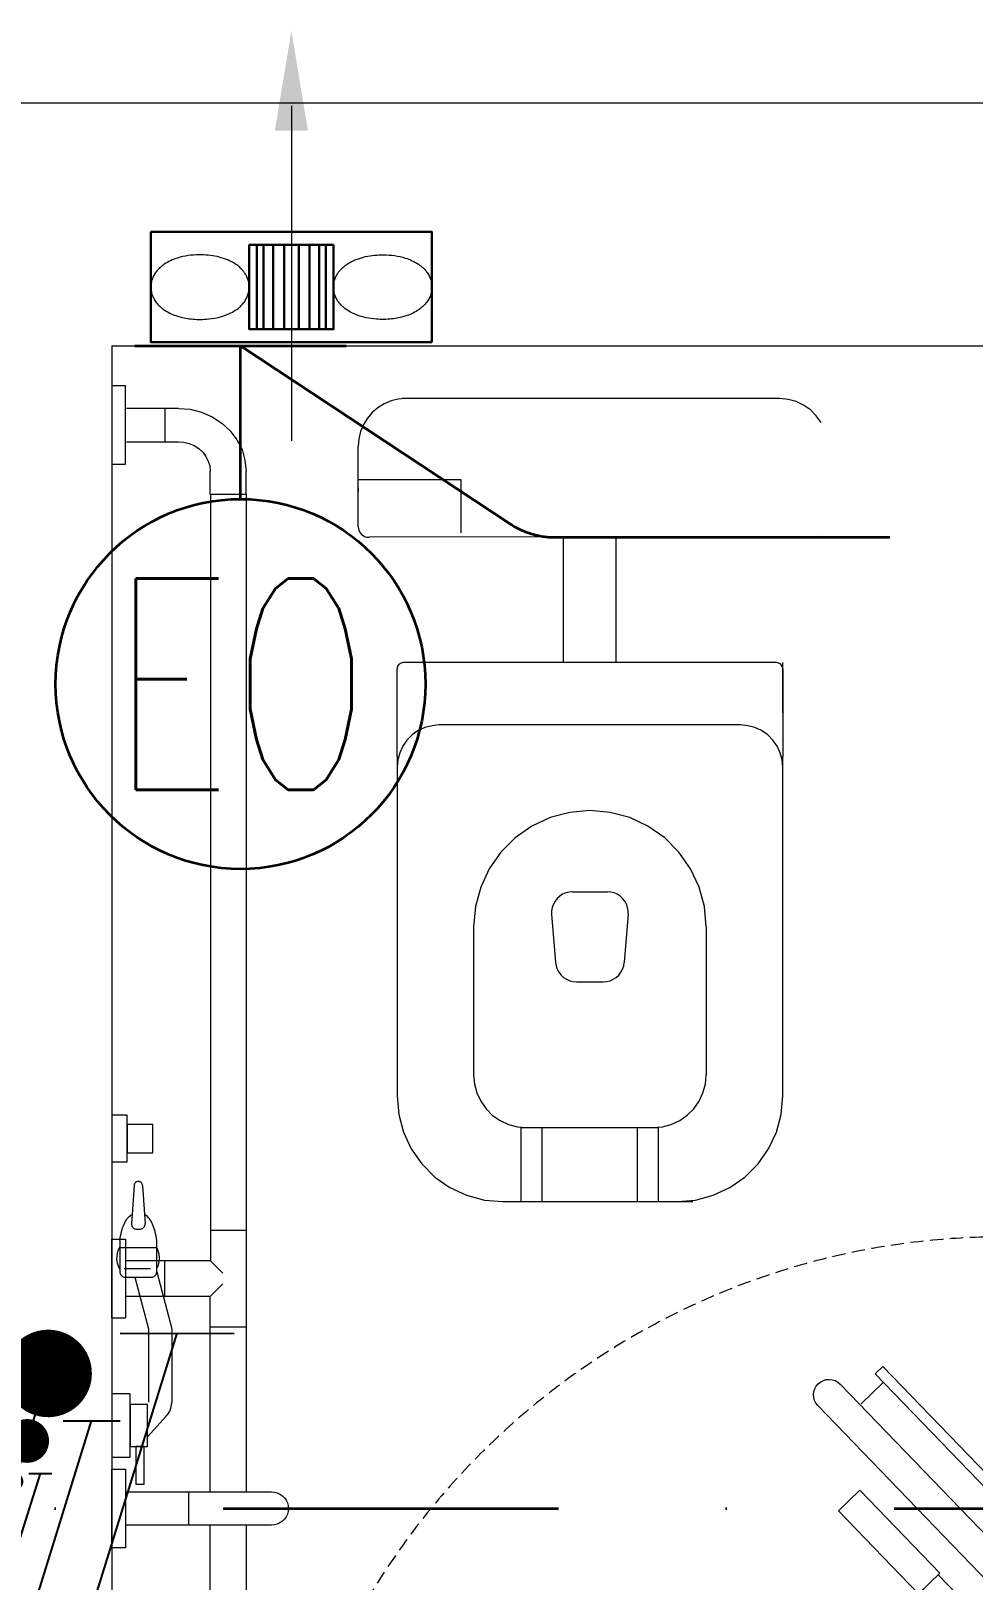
# Model space of a CAD drawing. Header units: inches. Extents: x -12418 to 57169, y -29325 to 19878.
# Drawn here: x 10461 to 11353, y 7405 to 8870 of the extents above; entities that cross this region are included whole.
import ezdxf
from ezdxf.enums import TextEntityAlignment as Align

# ---------------------------------------------------------------- set-up
doc = ezdxf.new("R2010")
doc.units = ezdxf.units.IN
doc.header["$LTSCALE"] = 25
doc.header["$MEASUREMENT"] = 0
for name, pattern in [('00-Ground Floor$0$TRATTEGGIATA', [0.75, 0.5, -0.25]), ('DASHDOT', [25.4, 12.7, -6.35, 0, -6.35]), ('DASHED2', [9.525, 6.35, -3.175])]:
    doc.linetypes.add(name, pattern=pattern)
doc.layers.get('0').update_dxf_attribs({"color": 8})
for name, color, linetype, lineweight in [('00-Ground Floor$0$LOADING', 253, 'Continuous', 5), ('00-Ground Floor$0$SANIT', 250, 'Continuous', 5), ('00-Ground Floor$0$Walls', 251, 'Continuous', 5), ('E-LITE-CLNG-CNDT', 6, 'DASHDOT', 35), ('E-POWR-CIRC-NUMB', 6, 'Continuous', 25), ('E-POWR-WALL @ 100', 4, 'Continuous', 35), ('E-POWR-WIRE', 6, 'Continuous', 25), ('E-POWR-WIRE @ 100', 6, 'Continuous', 25), ('E-POWR-WIRE @ 20', 6, 'Continuous', 25), ('E-POWR-WIRE @ 50', 6, 'Continuous', 25)]:
    doc.layers.add(name, color=color, linetype=linetype, lineweight=lineweight)
doc.layers.add('E-POWR-IDEN', color=101, linetype='Continuous')
doc.layers.add('MC-EX-EQPM', color=2, linetype='Continuous')
doc.styles.add('DC_Simplex', font='SIMPLEX.shx', dxfattribs={"width": 0.7})

# ---------------------------------------------------------------- blocks, each defined once
blk = doc.blocks.new('00-Ground Floor$0$Wheelchair')
for p, q in [((9688.8, 4580.4), (9636.3, 4519)), ((9688.8, 4580.4), (9913.2, 4363.8)), ((9695.9, 4532.4), (9716, 4554.1)), ((9695.9, 4532.4), (9738.4, 4489.9)), ((9647.3, 4524.1), (9584.2, 4494.7)), ((9709.9, 4426.2), (9647.3, 4524.1)), ((9762.6, 4492.4), (9766.7, 4505.2)), ((9584.2, 4494.7), (9568.2, 4476.7)), ((9698.4, 4444.2), (9735.9, 4492.5)), ((9738.4, 4489.9), (9752.5, 4485)), ((9752.5, 4485), (9762.6, 4492.4)), ((9968.8, 4285), (9757.7, 4488.8)), ((9568.2, 4476.7), (9665.9, 4393.6)), ((9586.8, 4461), (9580.1, 4453.2)), ((9580.1, 4453.2), (9656.4, 4390)), ((9709.9, 4426.2), (9663.7, 4398.5)), ((9779.1, 4383.2), (9709.9, 4426.2)), ((9900.5, 4350.6), (9959.2, 4411.4)), ((9959.2, 4411.4), (10010.4, 4361.2)), ((9656.4, 4390), (9661.8, 4397.1)), ((9951.7, 4408.7), (9954.5, 4406)), ((9665.9, 4393.6), (9695.8, 4341.1)), ((9759.9, 4375.2), (9778.4, 4384.2)), ((9778.4, 4384.2), (9904.8, 4281.6)), ((9933.8, 4386.5), (9932, 4388.3)), ((9934.6, 4342.8), (9980.6, 4390.4)), ((9975.8, 4385.5), (10035.6, 4327.8)), ((9452.6, 4357.1), (9469.8, 4373.8)), ((9469.8, 4373.8), (9557.2, 4280)), ((9759.9, 4375.2), (9711.9, 4320.3)), ((9426, 4292.7), (9452.6, 4357.1)), ((9486.4, 4356), (9493.9, 4363)), ((9493.9, 4363), (9560.4, 4289.7)), ((9934.3, 4342.8), (9906.5, 4356.1)), ((9950.7, 4359.5), (9980.6, 4330.3)), ((10015.9, 4307.3), (9956.1, 4365)), ((10010.4, 4361.2), (10005.8, 4356.5)), ((9695.8, 4341.1), (9709.9, 4321.7)), ((9732.8, 4330.6), (9756, 4349.7)), ((9756, 4349.7), (9802, 4345.5)), ((9802, 4345.5), (9893.6, 4285.1)), ((9934.7, 4342.9), (10054.3, 4227.4)), ((9732.8, 4330.6), (9727.3, 4319.9)), ((9980.6, 4330.3), (9986.1, 4336)), ((9751.1, 4275.1), (9711.9, 4320.3)), ((9778.1, 4291.7), (9727.3, 4319.9)), ((9371.6, 4248.8), (9430.7, 4303.9)), ((9975.4, 4291.3), (9984.9, 4294.4)), ((9526.6, 4234.6), (9426, 4292.7)), ((9526.6, 4234.6), (9552.2, 4282)), ((9560.4, 4289.7), (9553.6, 4283.9)), ((9557.2, 4280), (9611, 4252.4)), ((9775.8, 4283), (9778.1, 4291.7)), ((9789, 4271.5), (9775.8, 4283)), ((9890.5, 4287.2), (9880.7, 4247.5)), ((9891.8, 4246.6), (9904.8, 4281.6)), ((9893.6, 4285.1), (9904.8, 4281.6)), ((9904.8, 4281.6), (9992.8, 4255.2)), ((9964, 4272.7), (9966.8, 4282.3)), ((9966.8, 4282.3), (9975.4, 4291.3)), ((10489.5, 3888.5), (10084.1, 4279.7)), ((10121.6, 4286.3), (10128.5, 4293.5)), ((10121.6, 4286.3), (10499.3, 3921.8)), ((10128.5, 4293.5), (10506.2, 3929)), ((9770.8, 4244.3), (9751.1, 4275.1)), ((9836.1, 4243.1), (9789, 4271.5)), ((9977.3, 4259.9), (9964, 4272.7)), ((9967.7, 4265.7), (9965.5, 4263.4)), ((10129.9, 4278.3), (10109.5, 4257.2)), ((10137.1, 4271.4), (10116.7, 4250.3)), ((9611, 4252.4), (9631.1, 4239.2)), ((9992.8, 4255.2), (10043.4, 4233.2)), ((10183.1, 4143.7), (10063.9, 4258.7)), ((9371.6, 4248.8), (9598.1, 4034.2)), ((9419.9, 4243.9), (9399.1, 4222.7)), ((9419.9, 4243.9), (9464.3, 4203.2)), ((9508.1, 4245.3), (9461.6, 4205.7)), ((9579.9, 4186.9), (9632.5, 4237.3)), ((9679.4, 4200.1), (9632.5, 4237.3)), ((9989.6, 3975.8), (9770.8, 4244.3)), ((9879.4, 4247.6), (9836.1, 4243.1)), ((9891.8, 4246.6), (9879.4, 4247.6)), ((9966.5, 4198.9), (9891.8, 4246.6)), ((9572.7, 4167.4), (9526.6, 4234.6)), ((9623.1, 4216), (9633.6, 4221.9)), ((9664, 4172.4), (9633.6, 4221.9)), ((10043.4, 4233.2), (10099.8, 4203.2)), ((9623.1, 4216), (9605.2, 4191.9)), ((9464.3, 4203.2), (9469.8, 4189.4)), ((9605.2, 4191.9), (9611.4, 4146.2)), ((9711.1, 4181.9), (9679.4, 4200.1)), ((10005.5, 4168.6), (9966.5, 4198.9)), ((10099.8, 4203.2), (10116.9, 4183)), ((9462.9, 4179), (9450.3, 4174.3)), ((9469.8, 4189.4), (9462.9, 4179)), ((9679.2, 3982.3), (9466.2, 4184.1)), ((9579.9, 4186.9), (9571.7, 4168)), ((9989.1, 3975.3), (9711.1, 4181.9)), ((10116.9, 4183), (10155.6, 4163.8)), ((10130.2, 4164), (10120, 4181.2)), ((9571.7, 4168), (9679.8, 4046.3)), ((9672.6, 4175.1), (9664, 4172.4)), ((9684.7, 4162.4), (9672.6, 4175.1)), ((9715.1, 4116.7), (9684.7, 4162.4)), ((10047.5, 4143.9), (10005.5, 4168.6)), ((10087.4, 4131), (10130.2, 4164)), ((10155.6, 4163.8), (10251.2, 4093.6)), ((9611.4, 4146.2), (9675.8, 4057.3)), ((9851.9, 4142.1), (9833.2, 4122.2)), ((9849, 4139.2), (9835.9, 4124.9)), ((10087.4, 4131), (10047.5, 4143.9)), ((9816.8, 4105.4), (9835.9, 4124.9)), ((10135, 4071.7), (10087.4, 4131)), ((9712.6, 4073.2), (9715.1, 4116.7)), ((10251.2, 4093.6), (10204.7, 4088.4)), ((10251.2, 4093.6), (10275.8, 4069.8)), ((10204.7, 4088.4), (10101.2, 3978.7)), ((9673.6, 4060.4), (9712.8, 4071.9)), ((9714.2, 4060.8), (9679.8, 4046.3)), ((9714.2, 4060.8), (9712.6, 4073.2)), ((9765.1, 3988.4), (9714.2, 4060.8)), ((10097.7, 4073.5), (9997.2, 3968.1)), ((10187.6, 4070.2), (10097.7, 4073.5)), ((10275.8, 4069.8), (10283, 4047)), ((9610.7, 4047.5), (9552.6, 3986.2)), ((9675.8, 4057.3), (9679.8, 4046.3)), ((9679.8, 4046.3), (9710.1, 3959.6)), ((10283, 4047), (10281.4, 4032.7)), ((10469.2, 3867.5), (10283.1, 4047.1)), ((9619.9, 4014.1), (9605.4, 4041.3)), ((10281.4, 4032.7), (10176, 3886.7)), ((10271, 4018.3), (10309.2, 3981.4)), ((9576.3, 4012.7), (9574.4, 4014.4)), ((9619.9, 4013.8), (9574.4, 3965.8)), ((9619.9, 4013.8), (9740.6, 3899.4)), ((10294.8, 3967.5), (10259.1, 4001.9)), ((9554.9, 3993.8), (9557.7, 3991.1)), ((9659, 3934.2), (9598.7, 3991.4)), ((9604, 3997), (9634.5, 3968.4)), ((9691.3, 3987.6), (9681.9, 3984.4)), ((9704.7, 3974.8), (9691.3, 3987.6)), ((9698.5, 3984.2), (9700.7, 3986.4)), ((9797.1, 3950.8), (9765.1, 3988.4)), ((9552.6, 3986.2), (9605, 3937.3)), ((9673.3, 3975.3), (9670.6, 3965.7)), ((9681.9, 3984.4), (9673.3, 3975.3)), ((9989.1, 3975.3), (9986.9, 3977.9)), ((10002.4, 3961.7), (9989.1, 3975.3)), ((10003.8, 3963), (10017, 3972.2)), ((10017, 3972.2), (10055.4, 3976.6)), ((10055.4, 3976.6), (10092.1, 3970.4)), ((10101.2, 3978.7), (10059.8, 3939.5)), ((10101.2, 3978.7), (10167.6, 3911)), ((10310.6, 3982.9), (10291.2, 3962.7)), ((10389.2, 3907.1), (10310.6, 3982.9)), ((9579.2, 3970.8), (9639.5, 3913.6)), ((9634.5, 3968.4), (9629, 3962.7)), ((9710.1, 3959.6), (9734.3, 3910)), ((9896.3, 3862.9), (9997.1, 3968)), ((10002.4, 3961.7), (9993.9, 3948)), ((9997.1, 3968.1), (9995.9, 3966.7)), ((10002.4, 3961.7), (10003.2, 3962.2)), ((10291.2, 3962.7), (10369.7, 3886.9)), ((9823.7, 3909.9), (9797.1, 3950.8)), ((9993.9, 3948), (9991.2, 3909.5)), ((9605, 3937.3), (9609.5, 3942)), ((10491.3, 3929.5), (10470.9, 3908.4)), ((10499.3, 3921.8), (10506.2, 3929)), ((9734.3, 3910), (9766.8, 3855.1)), ((9838.4, 3870.6), (9823.7, 3909.9)), ((9991.2, 3909.5), (9999, 3873.1)), ((9991.2, 3863.6), (10028.5, 3906.8)), ((10369.7, 3886.9), (10389.2, 3907.1)), ((9830, 3774.5), (9709.7, 3888.4)), ((9838.4, 3870.6), (9807.3, 3826.4)), ((9899.8, 3825.8), (9838.4, 3870.6)), ((9689.7, 3867.2), (10098.6, 3479.7)), ((9766.8, 3855.1), (9787.8, 3838.9)), ((9886.2, 3755.3), (9991.2, 3863.6)), ((9903.6, 3773.2), (9896.3, 3862.9)), ((9991.2, 3863.6), (10061.7, 3800.3)), ((9693.1, 3821.6), (9713.3, 3842.9)), ((9684.7, 3829.6), (9677.9, 3822.3)), ((9684.7, 3829.6), (10065.8, 3468.5)), ((9700.4, 3814.7), (9720.5, 3836)), ((9787.8, 3838.9), (9808.6, 3801)), ((9807.3, 3826.4), (9789.7, 3835.8)), ((9677.9, 3822.3), (10058.9, 3461.2)), ((9808.6, 3801), (9883.1, 3708.7)), ((9945.2, 3681.2), (10086.4, 3793)), ((9883.1, 3708.7), (9886.2, 3755.3)), ((9883.1, 3708.7), (9907.9, 3685.2)), ((10011, 3670.7), (9975, 3704.8)), ((9907.9, 3685.2), (9931, 3679)), ((10118.7, 3500.9), (9930.9, 3678.8)), ((9931, 3679), (9945.2, 3681.2)), ((9959.2, 3692.3), (9997.7, 3655.7)), ((9996.3, 3654.2), (10015.6, 3674.6)), ((10015.6, 3674.6), (10094.8, 3599.5)), ((10075.5, 3579.1), (9996.3, 3654.2)), ((10094.8, 3599.5), (10075.5, 3579.1)), ((10057.7, 3476.1), (10077.9, 3497.4)), ((10065.8, 3468.5), (10058.9, 3461.2))]:
    blk.add_line(p, q)
at = {"color": 30, "linetype": '00-Ground Floor$0$TRATTEGGIATA'}
blk.add_circle((9928.9, 4043.3), 700, dxfattribs=at)
for centre, radius, start, end in [((9941.8, 4398.5), 14.2, 46.0147, 226.0147), ((10025.7, 4317.5), 14.2, 226.0147, 46.0147), ((10074, 4269.2), 14.6, 46.0147, 226.0147), ((9564.6, 4004.1), 14.2, 46.5424, 226.5424), ((9694.4, 4260), 626.4, 320.2511, 335.2615), ((9694.4, 4260), 616.4, 321.5411, 333.0972), ((9649.3, 3923.9), 14.2, 226.5424, 46.5424), ((10097.1, 3872.9), 80.1, 316.0147, 28.3763), ((9699.7, 3877.8), 14.6, 46.5424, 226.5424), ((10479.4, 3878), 14.6, 226.0147, 46.0147), ((10096.6, 3872.4), 80.1, 244.1807, 316.5424), ((9692, 4257.4), 626.4, 297.2956, 312.306), ((9692, 4257.4), 616.4, 299.4599, 311.0159), ((10108.7, 3490.3), 14.6, 226.5424, 46.5424)]:
    blk.add_arc(centre, radius, start, end)
blk = doc.blocks.new('00-Ground Floor')
at = {"layer": '00-Ground Floor$0$SANIT'}
for p, q in [((10550.9, 8534.8, 0), (10537.9, 8534.8, 0)), ((10537.9, 8534.8, 0), (10537.9, 8460.5, 0)), ((10550.9, 8460.5, 0), (10550.9, 8534.8, 0)), ((10795.7, 8517.7, 0), (10789.6, 8514, 0)), ((10802.2, 8520.4, 0), (10795.7, 8517.7, 0)), ((10809, 8522, 0), (10802.2, 8520.4, 0)), ((10816.1, 8522.6, 0), (10809, 8522, 0)), ((10816.1, 8522.6, 0), (10812.6, 8522.6, 0)), ((11170.1, 8522.6, 0), (10816.1, 8522.6, 0)), ((10993.1, 8522.6, 0), (10828.1, 8522.6, 0)), ((11177.9, 8521.9, 0), (11170.1, 8522.6, 0)), ((11185.5, 8519.9, 0), (11177.9, 8521.9, 0)), ((11192.6, 8516.5, 0), (11185.5, 8519.9, 0)), ((11199, 8512, 0), (11192.6, 8516.5, 0)), ((10600.9, 8513.4, 0), (10551.9, 8513.4, 0)), ((10587.9, 8513.4, 0), (10587.9, 8481.9, 0)), ((10600.9, 8513.4, 0), (10612, 8512.5, 0)), ((10612, 8512.5, 0), (10622.8, 8509.9, 0)), ((10622.8, 8509.9, 0), (10632.9, 8505.5, 0)), ((10632.9, 8505.5, 0), (10642.1, 8499.5, 0)), ((10779.7, 8504, 0), (10776, 8498, 0)), ((10784.3, 8509.4, 0), (10779.7, 8504, 0)), ((10789.6, 8514, 0), (10784.3, 8509.4, 0)), ((11204.6, 8506.5, 0), (11199, 8512, 0)), ((11209.1, 8500.1, 0), (11204.6, 8506.5, 0)), ((10642.1, 8499.5, 0), (10649.9, 8492.2, 0)), ((10649.9, 8492.2, 0), (10656.3, 8483.7, 0)), ((10773.3, 8491.4, 0), (10771.6, 8484.6, 0)), ((10776, 8498, 0), (10773.3, 8491.4, 0)), ((10551.9, 8481.9, 0), (10600.9, 8481.9, 0)), ((10600.9, 8481.9, 0), (10606.1, 8481.5, 0)), ((10606.1, 8481.5, 0), (10611.2, 8480.2, 0)), ((10611.2, 8480.2, 0), (10615.9, 8478.2, 0)), ((10615.9, 8478.2, 0), (10620.2, 8475.4, 0)), ((10620.2, 8475.4, 0), (10623.9, 8471.9, 0)), ((10623.9, 8471.9, 0), (10626.9, 8468, 0)), ((10656.3, 8483.7, 0), (10661.1, 8474.4, 0)), ((10661.1, 8474.4, 0), (10663.9, 8464.4, 0)), ((10771.6, 8484.6, 0), (10771.1, 8477.6, 0)), ((10771.1, 8401.3, 0), (10771.1, 8477.6, 0)), ((10537.9, 8460.5, 0), (10550.9, 8460.5, 0)), ((10626.9, 8468, 0), (10629.1, 8463.6, 0)), ((10629.1, 8463.6, 0), (10630.5, 8458.9, 0)), ((10630.5, 8458.9, 0), (10630.9, 8454.1, 0)), ((10663.9, 8464.4, 0), (10664.9, 8454.1, 0)), ((10630.9, 8431.8, 0), (10630.9, 8454.1, 0)), ((10664.9, 8431.8, 0), (10664.9, 8454.1, 0)), ((10771.1, 8446.1, 0), (10868.1, 8446.1, 0)), ((10868.1, 8446.1, 0), (10868.1, 8395.6, 0)), ((10664.9, 8431.8, 0), (10630.9, 8431.8, 0)), ((10631.1, 8431.8, 0), (10631.1, 7707.2, 0)), ((10664.9, 8431.8, 0), (10664.9, 7516.2, 0)), ((10771.1, 8438, 0), (10771.1, 8434.6, 0)), ((10771.1, 8401.3, 0), (10771.2, 8399.7, 0)), ((10771.2, 8399.7, 0), (10771.6, 8398.1, 0)), ((10771.6, 8398.1, 0), (10772.3, 8396.6, 0)), ((10772.3, 8396.6, 0), (10773.2, 8395.2, 0)), ((10773.2, 8395.2, 0), (10774.3, 8394, 0)), ((10774.3, 8394, 0), (10775.6, 8393, 0)), ((10775.6, 8393, 0), (10777, 8392.2, 0)), ((10777, 8392.2, 0), (10778.6, 8391.7, 0)), ((10778.6, 8391.7, 0), (10780.2, 8391.4, 0)), ((10780.2, 8391.4, 0), (10781.8, 8391.4, 0)), ((11204.3, 8391.8, 0), (10781.8, 8391.4, 0)), ((10965.3, 8272.9, 0), (10965.3, 8391.6, 0)), ((11015.3, 8272.9, 0), (11015.3, 8391.6, 0)), ((11204.4, 8391.8, 0), (11206, 8391.8, 0)), ((11206, 8391.8, 0), (11207.6, 8392.1, 0)), ((11207.6, 8392.1, 0), (11209.2, 8392.6, 0)), ((10807.9, 8267.9, 0), (10807.8, 8266.9, 0)), ((10807.8, 8225.4, 0), (10807.8, 8266.9, 0)), ((10807.8, 8183.9, 0), (10807.8, 8266.9, 0)), ((10808.2, 8268.9, 0), (10807.9, 8267.9, 0)), ((10808.6, 8269.9, 0), (10808.2, 8268.9, 0)), ((10809.2, 8270.7, 0), (10808.6, 8269.9, 0)), ((10810, 8271.4, 0), (10809.2, 8270.7, 0)), ((10810.8, 8272, 0), (10810, 8271.4, 0)), ((10811.8, 8272.5, 0), (10810.8, 8272, 0)), ((10812.8, 8272.8, 0), (10811.8, 8272.5, 0)), ((10813.8, 8272.9, 0), (10812.8, 8272.8, 0)), ((11166.8, 8272.9, 0), (10813.8, 8272.9, 0)), ((11167.9, 8272.8, 0), (11166.8, 8272.9, 0)), ((11168.9, 8272.5, 0), (11167.9, 8272.8, 0)), ((11169.8, 8272.1, 0), (11168.9, 8272.5, 0)), ((11170.7, 8271.5, 0), (11169.8, 8272.1, 0)), ((11171.4, 8270.7, 0), (11170.7, 8271.5, 0)), ((11172, 8269.9, 0), (11171.4, 8270.7, 0)), ((11172.5, 8268.9, 0), (11172, 8269.9, 0)), ((11172.8, 8267.9, 0), (11172.5, 8268.9, 0)), ((11172.8, 8225.4, 0), (11172.8, 8272.9, 0)), ((11172.8, 8266.9, 0), (11172.8, 8267.9, 0)), ((11172.8, 8266.9, 0), (11172.8, 8183.9, 0)), ((10827.8, 8208.5, 0), (10822.1, 8204.5, 0)), ((10834.2, 8211.4, 0), (10827.8, 8208.5, 0)), ((10840.9, 8213.2, 0), (10834.2, 8211.4, 0)), ((10847.8, 8213.9, 0), (10840.9, 8213.2, 0)), ((11132.8, 8213.9, 0), (10847.8, 8213.9, 0)), ((11139.8, 8213.2, 0), (11132.8, 8213.9, 0)), ((11146.5, 8211.4, 0), (11139.8, 8213.2, 0)), ((11152.8, 8208.5, 0), (11146.5, 8211.4, 0)), ((11158.6, 8204.5, 0), (11152.8, 8208.5, 0)), ((10813.2, 8193.9, 0), (10810.3, 8187.5, 0)), ((10817.2, 8199.6, 0), (10813.2, 8193.9, 0)), ((10822.1, 8204.5, 0), (10817.2, 8199.6, 0)), ((11163.5, 8199.6, 0), (11158.6, 8204.5, 0)), ((11167.5, 8193.9, 0), (11163.5, 8199.6, 0)), ((11170.4, 8187.5, 0), (11167.5, 8193.9, 0)), ((10807.8, 8183.9, 0), (10807.8, 7862.9, 0)), ((10808.5, 8180.8, 0), (10807.8, 8173.9, 0)), ((10810.3, 8187.5, 0), (10808.5, 8180.8, 0)), ((11172.2, 8180.8, 0), (11170.4, 8187.5, 0)), ((11172.8, 8173.9, 0), (11172.2, 8180.8, 0)), ((11172.8, 7862.9, 0), (11172.8, 8183.9, 0)), ((10952.7, 8126.2, 0), (10935.3, 8118.1, 0)), ((10971.2, 8131.2, 0), (10952.7, 8126.2, 0)), ((10990.3, 8132.9, 0), (10971.2, 8131.2, 0)), ((11009.4, 8131.2, 0), (10990.3, 8132.9, 0)), ((11028, 8126.2, 0), (11009.4, 8131.2, 0)), ((11045.3, 8118.1, 0), (11028, 8126.2, 0)), ((10919.6, 8107.1, 0), (10906.1, 8093.6, 0)), ((10935.3, 8118.1, 0), (10919.6, 8107.1, 0)), ((11061.1, 8107.1, 0), (11045.3, 8118.1, 0)), ((11074.6, 8093.6, 0), (11061.1, 8107.1, 0)), ((10906.1, 8093.6, 0), (10895.1, 8077.9, 0)), ((11085.6, 8077.9, 0), (11074.6, 8093.6, 0)), ((10895.1, 8077.9, 0), (10887, 8060.5, 0)), ((11093.7, 8060.5, 0), (11085.6, 8077.9, 0)), ((10887, 8060.5, 0), (10882, 8042, 0)), ((11098.7, 8042, 0), (11093.7, 8060.5, 0)), ((10957.4, 8047.2, 0), (10955.8, 8044.4, 0)), ((10959.4, 8049.7, 0), (10957.4, 8047.2, 0)), ((10961.8, 8051.9, 0), (10959.4, 8049.7, 0)), ((10964.5, 8053.7, 0), (10961.8, 8051.9, 0)), ((10967.5, 8055, 0), (10964.5, 8053.7, 0)), ((10970.6, 8055.8, 0), (10967.5, 8055, 0)), ((10973.8, 8056.1, 0), (10970.6, 8055.8, 0)), ((10973.8, 8056.1, 0), (11006.9, 8056.1, 0)), ((11010.1, 8055.8, 0), (11006.9, 8056.1, 0)), ((11013.2, 8055, 0), (11010.1, 8055.8, 0)), ((11016.2, 8053.7, 0), (11013.2, 8055, 0)), ((11018.9, 8051.9, 0), (11016.2, 8053.7, 0)), ((11021.3, 8049.7, 0), (11018.9, 8051.9, 0)), ((11023.3, 8047.2, 0), (11021.3, 8049.7, 0)), ((11024.9, 8044.4, 0), (11023.3, 8047.2, 0)), ((10882, 8042, 0), (10880.3, 8022.9, 0)), ((10954.7, 8041.3, 0), (10954.1, 8038.1, 0)), ((10954.1, 8038.1, 0), (10954.1, 8034.9, 0)), ((10954.1, 8034.9, 0), (10957.8, 7989.2, 0)), ((10955.8, 8044.4, 0), (10954.7, 8041.3, 0)), ((11026.6, 8034.9, 0), (11022.9, 7989.2, 0)), ((11026, 8041.3, 0), (11024.9, 8044.4, 0)), ((11026.5, 8038.1, 0), (11026, 8041.3, 0)), ((11026.6, 8034.9, 0), (11026.5, 8038.1, 0)), ((11100.3, 8022.9, 0), (11098.7, 8042, 0)), ((10880.3, 8022.9, 0), (10880.3, 7882.9, 0)), ((11100.3, 8022.9, 0), (11100.3, 7882.9, 0)), ((10957.8, 7989.2, 0), (10958.4, 7986, 0)), ((11022.3, 7986, 0), (11022.9, 7989.2, 0)), ((10958.4, 7986, 0), (10959.4, 7982.8, 0)), ((10959.4, 7982.8, 0), (10961, 7979.9, 0)), ((10961, 7979.9, 0), (10963, 7977.3, 0)), ((10963, 7977.3, 0), (10965.5, 7975.1, 0)), ((10965.5, 7975.1, 0), (10968.2, 7973.3, 0)), ((10968.2, 7973.3, 0), (10971.3, 7971.9, 0)), ((11009.4, 7971.9, 0), (11012.5, 7973.3, 0)), ((11012.5, 7973.3, 0), (11015.2, 7975.1, 0)), ((11015.2, 7975.1, 0), (11017.7, 7977.3, 0)), ((11017.7, 7977.3, 0), (11019.7, 7979.9, 0)), ((11019.7, 7979.9, 0), (11021.3, 7982.8, 0)), ((11021.3, 7982.8, 0), (11022.3, 7986, 0)), ((10971.3, 7971.9, 0), (10974.5, 7971.1, 0)), ((10974.5, 7971.1, 0), (10977.8, 7970.9, 0)), ((10977.8, 7970.9, 0), (11002.9, 7970.9, 0)), ((11002.9, 7970.9, 0), (11006.2, 7971.1, 0)), ((11006.2, 7971.1, 0), (11009.4, 7971.9, 0)), ((10880.3, 7882.9, 0), (10881.1, 7874.2, 0)), ((10881.1, 7874.2, 0), (10883.4, 7865.8, 0)), ((11097.3, 7865.8, 0), (11099.6, 7874.2, 0)), ((11099.6, 7874.2, 0), (11100.3, 7882.9, 0)), ((10807.8, 7862.9, 0), (10809.4, 7845.5, 0)), ((10883.4, 7865.8, 0), (10887, 7857.9, 0)), ((10887, 7857.9, 0), (10892, 7850.7, 0)), ((11088.6, 7850.7, 0), (11093.6, 7857.9, 0)), ((11093.6, 7857.9, 0), (11097.3, 7865.8, 0)), ((11171.3, 7845.5, 0), (11172.8, 7862.9, 0)), ((10552.4, 7844.6, 0), (10537.9, 7844.6, 0)), ((10537.9, 7844.6, 0), (10537.9, 7800.6, 0)), ((10552.4, 7800.6, 0), (10552.4, 7844.6, 0)), ((10809.4, 7845.5, 0), (10813.9, 7828.6, 0)), ((10892, 7850.7, 0), (10898.2, 7844.5, 0)), ((10898.2, 7844.5, 0), (10905.3, 7839.6, 0)), ((11075.3, 7839.6, 0), (11082.5, 7844.6, 0)), ((11082.5, 7844.6, 0), (11088.6, 7850.7, 0)), ((11166.8, 7828.7, 0), (11171.3, 7845.5, 0)), ((10552.4, 7835.9, 0), (10552.4, 7809.2, 0)), ((10576.8, 7835.9, 0), (10552.4, 7835.9, 0)), ((10576.8, 7809.2, 0), (10576.8, 7835.9, 0)), ((10813.9, 7828.6, 0), (10821.2, 7812.9, 0)), ((10905.3, 7839.6, 0), (10913.2, 7835.9, 0)), ((10913.2, 7835.9, 0), (10921.7, 7833.6, 0)), ((10921.7, 7833.6, 0), (10930.3, 7832.9, 0)), ((10925.3, 7832.9, 0), (11055.3, 7832.9, 0)), ((10925.3, 7762.9, 0), (10925.3, 7832.9, 0)), ((10945.3, 7762.9, 0), (10945.3, 7832.9, 0)), ((11035.3, 7762.9, 0), (11035.3, 7832.9, 0)), ((11050.3, 7832.9, 0), (11059, 7833.6, 0)), ((11055.3, 7762.9, 0), (11055.3, 7832.9, 0)), ((11059, 7833.6, 0), (11067.4, 7835.9, 0)), ((11067.4, 7835.9, 0), (11075.3, 7839.6, 0)), ((11159.5, 7812.9, 0), (11166.8, 7828.7, 0)), ((10821.2, 7812.9, 0), (10831.2, 7798.6, 0)), ((11149.5, 7798.6, 0), (11159.5, 7812.9, 0)), ((10537.9, 7800.6, 0), (10552.4, 7800.6, 0)), ((10552.4, 7809.2, 0), (10576.8, 7809.2, 0)), ((10831.2, 7798.6, 0), (10843.6, 7786.2, 0)), ((11137.1, 7786.2, 0), (11149.5, 7798.6, 0)), ((10562.9, 7782, 0), (10562.2, 7781.9, 0)), ((10563.6, 7781.9, 0), (10562.9, 7782, 0)), ((10843.6, 7786.2, 0), (10857.8, 7776.2, 0)), ((11122.8, 7776.3, 0), (11137.1, 7786.2, 0)), ((10559, 7778.1, 0), (10556.4, 7741.9, 0)), ((10559.2, 7779.4, 0), (10559, 7778.7, 0)), ((10559, 7778.7, 0), (10559, 7778.1, 0)), ((10559.5, 7780, 0), (10559.2, 7779.4, 0)), ((10559.9, 7780.6, 0), (10559.5, 7780, 0)), ((10560.4, 7781.1, 0), (10559.9, 7780.6, 0)), ((10561, 7781.5, 0), (10560.4, 7781.1, 0)), ((10561.6, 7781.8, 0), (10561, 7781.5, 0)), ((10562.2, 7781.9, 0), (10561.6, 7781.8, 0)), ((10564.3, 7781.8, 0), (10563.6, 7781.9, 0)), ((10564.9, 7781.5, 0), (10564.3, 7781.8, 0)), ((10565.5, 7781.1, 0), (10564.9, 7781.5, 0)), ((10565.9, 7780.6, 0), (10565.5, 7781.1, 0)), ((10566.3, 7780, 0), (10565.9, 7780.6, 0)), ((10566.6, 7779.4, 0), (10566.3, 7780, 0)), ((10566.8, 7778.7, 0), (10566.6, 7779.4, 0)), ((10566.9, 7778.1, 0), (10566.8, 7778.7, 0)), ((10566.9, 7778.1, 0), (10569.4, 7741.9, 0)), ((10857.8, 7776.2, 0), (10873.6, 7768.9, 0)), ((10873.6, 7768.9, 0), (10890.5, 7764.4, 0)), ((11090.2, 7764.4, 0), (11107.1, 7768.9, 0)), ((11107.1, 7768.9, 0), (11122.8, 7776.3, 0)), ((10664.9, 7753.2, 0), (10664.9, 7488.3, 0)), ((10890.5, 7764.4, 0), (10907.8, 7762.9, 0)), ((10907.8, 7762.9, 0), (11087.8, 7762.9, 0)), ((11072.8, 7762.9, 0), (11090.2, 7764.4, 0)), ((10547.6, 7736.4, 0), (10548.1, 7738.2, 0)), ((10548.1, 7738.2, 0), (10548.8, 7739.9, 0)), ((10548.8, 7739.9, 0), (10549.4, 7741.5, 0)), ((10549.4, 7741.5, 0), (10550.1, 7743, 0)), ((10550.1, 7743, 0), (10550.9, 7744.4, 0)), ((10550.9, 7744.4, 0), (10551.7, 7745.6, 0)), ((10551.7, 7745.6, 0), (10552.5, 7746.8, 0)), ((10552.5, 7746.8, 0), (10553.4, 7747.9, 0)), ((10553.4, 7747.9, 0), (10554.4, 7748.9, 0)), ((10554.4, 7748.9, 0), (10555.4, 7749.8, 0)), ((10555.4, 7749.8, 0), (10556.4, 7750.6, 0)), ((10556.4, 7741.9, 0), (10556.5, 7741.1, 0)), ((10556.5, 7741.1, 0), (10556.7, 7740.2, 0)), ((10556.7, 7740.2, 0), (10557.1, 7739.4, 0)), ((10557.1, 7739.4, 0), (10557.6, 7738.7, 0)), ((10557.6, 7738.7, 0), (10558.2, 7738.1, 0)), ((10558.2, 7738.1, 0), (10558.9, 7737.6, 0)), ((10566.9, 7737.6, 0), (10567.6, 7738.1, 0)), ((10567.6, 7738.1, 0), (10568.3, 7738.7, 0)), ((10568.3, 7738.7, 0), (10568.8, 7739.4, 0)), ((10568.8, 7739.4, 0), (10569.1, 7740.2, 0)), ((10569.1, 7740.2, 0), (10569.3, 7741.1, 0)), ((10569.3, 7741.1, 0), (10569.4, 7741.9, 0)), ((10570.5, 7749.8, 0), (10569.4, 7750.6, 0)), ((10571.5, 7748.9, 0), (10570.5, 7749.8, 0)), ((10572.4, 7747.9, 0), (10571.5, 7748.9, 0)), ((10573.3, 7746.8, 0), (10572.4, 7747.9, 0)), ((10574.1, 7745.6, 0), (10573.3, 7746.8, 0)), ((10575, 7744.4, 0), (10574.1, 7745.6, 0)), ((10575.7, 7743, 0), (10575, 7744.4, 0)), ((10576.4, 7741.5, 0), (10575.7, 7743, 0)), ((10577.1, 7739.9, 0), (10576.4, 7741.5, 0)), ((10577.7, 7738.2, 0), (10577.1, 7739.9, 0)), ((10578.3, 7736.4, 0), (10577.7, 7738.2, 0)), ((10537.9, 7653, 0), (10537.9, 7727.3, 0)), ((10537.9, 7727.3, 0), (10550.9, 7727.3, 0)), ((10545.4, 7726.1, 0), (10545.8, 7728.3, 0)), ((10545.4, 7726.1, 0), (10545.4, 7696.5, 0)), ((10545.8, 7728.3, 0), (10546.1, 7730.5, 0)), ((10546.1, 7730.5, 0), (10546.6, 7732.6, 0)), ((10546.6, 7732.6, 0), (10547, 7734.6, 0)), ((10547, 7734.6, 0), (10547.6, 7736.4, 0)), ((10550.9, 7727.3, 0), (10550.9, 7653, 0)), ((10558.9, 7737.6, 0), (10559.7, 7737.2, 0)), ((10559.7, 7737.2, 0), (10560.6, 7737, 0)), ((10560.6, 7737, 0), (10561.4, 7736.9, 0)), ((10561.4, 7736.9, 0), (10564.4, 7736.9, 0)), ((10564.4, 7736.9, 0), (10565.3, 7737, 0)), ((10565.3, 7737, 0), (10566.1, 7737.2, 0)), ((10566.1, 7737.2, 0), (10566.9, 7737.6, 0)), ((10578.8, 7734.6, 0), (10578.3, 7736.4, 0)), ((10579.3, 7732.6, 0), (10578.8, 7734.6, 0)), ((10579.7, 7730.5, 0), (10579.3, 7732.6, 0)), ((10580.1, 7728.3, 0), (10579.7, 7730.5, 0)), ((10580.4, 7726.1, 0), (10580.1, 7728.3, 0)), ((10580.4, 7696.5, 0), (10580.4, 7726.1, 0)), ((10631.1, 7735.8, 0), (10664.9, 7735.8, 0)), ((10542.5, 7711.2, 0), (10542.4, 7708.1, 0)), ((10543, 7714.3, 0), (10542.5, 7711.2, 0)), ((10544, 7717.2, 0), (10543, 7714.3, 0)), ((10545.4, 7720, 0), (10544, 7717.2, 0)), ((10545.4, 7719.6, 0), (10580.4, 7719.6, 0)), ((10581.8, 7716.4, 0), (10580.4, 7719.6, 0)), ((10582.7, 7713.1, 0), (10581.8, 7716.4, 0)), ((10583, 7709.6, 0), (10582.7, 7713.1, 0)), ((10582.7, 7706.2, 0), (10583, 7709.6, 0)), ((10542.4, 7708.1, 0), (10542.9, 7705.1, 0)), ((10542.9, 7705.1, 0), (10543.8, 7702.1, 0)), ((10543.8, 7702.1, 0), (10545.2, 7699.3, 0)), ((10545.4, 7696.5, 0), (10545.5, 7695.6, 0)), ((10545.5, 7695.6, 0), (10545.7, 7694.8, 0)), ((10545.7, 7694.8, 0), (10546.1, 7694, 0)), ((10549.4, 7699.5, 0), (10574.4, 7699.5, 0)), ((10550.9, 7707.2, 0), (10630.9, 7707.2, 0)), ((10579.8, 7694, 0), (10580.1, 7694.8, 0)), ((10580.1, 7694.8, 0), (10580.3, 7695.6, 0)), ((10580.3, 7695.6, 0), (10580.4, 7696.5, 0)), ((10580.4, 7696.5, 0), (10594.6, 7642.6, 0)), ((10580.5, 7699.6, 0), (10581.9, 7702.8, 0)), ((10581.9, 7702.8, 0), (10582.7, 7706.2, 0)), ((10587.9, 7673.2, 0), (10587.9, 7707.2, 0)), ((10630.9, 7707.2, 0), (10642.9, 7695.2, 0)), ((10546.1, 7694, 0), (10546.6, 7693.3, 0)), ((10546.6, 7693.3, 0), (10547.2, 7692.7, 0)), ((10547.2, 7692.7, 0), (10547.9, 7692.2, 0)), ((10547.9, 7692.2, 0), (10548.7, 7691.8, 0)), ((10548.7, 7691.8, 0), (10549.6, 7691.6, 0)), ((10549.6, 7691.6, 0), (10550.4, 7691.5, 0)), ((10550.4, 7691.5, 0), (10575.4, 7691.5, 0)), ((10559.7, 7691.5, 0), (10572.6, 7642.6, 0)), ((10575.4, 7691.5, 0), (10576.3, 7691.6, 0)), ((10576.3, 7691.6, 0), (10577.1, 7691.8, 0)), ((10577.1, 7691.8, 0), (10577.9, 7692.2, 0)), ((10577.9, 7692.2, 0), (10578.6, 7692.7, 0)), ((10578.6, 7692.7, 0), (10579.3, 7693.3, 0)), ((10579.3, 7693.3, 0), (10579.8, 7694, 0)), ((10630.9, 7673.2, 0), (10642.9, 7685.2, 0)), ((10630.9, 7673.2, 0), (10550.9, 7673.2, 0)), ((10630.9, 7488.3, 0), (10630.9, 7673.2, 0)), ((10537.9, 7653, 0), (10550.9, 7653, 0)), ((10572.6, 7642.6, 0), (10572.6, 7573.3, 0)), ((10594.6, 7642.6, 0), (10594.6, 7573.3, 0)), ((10630.9, 7644.5, 0), (10664.9, 7644.5, 0)), ((10537.9, 7581, 0), (10537.9, 7521, 0)), ((10555.3, 7581, 0), (10537.9, 7581, 0)), ((10555.3, 7521, 0), (10555.3, 7581, 0)), ((10555.3, 7570.9, 0), (10555.3, 7531.1, 0)), ((10571.6, 7570.9, 0), (10555.3, 7570.9, 0)), ((10571.6, 7531.1, 0), (10571.6, 7570.9, 0)), ((10589.4, 7559.9, 0), (10591.2, 7562.2, 0)), ((10591.2, 7562.2, 0), (10592.7, 7564.7, 0)), ((10592.7, 7564.7, 0), (10593.7, 7567.5, 0)), ((10593.7, 7567.5, 0), (10594.4, 7570.4, 0)), ((10594.4, 7570.4, 0), (10594.6, 7573.3, 0)), ((10589.4, 7559.9, 0), (10571.6, 7540.3, 0)), ((10537.9, 7521, 0), (10555.3, 7521, 0)), ((10555.3, 7531.1, 0), (10571.6, 7531.1, 0)), ((10560.6, 7531.1, 0), (10560.6, 7495.7, 0)), ((10568.6, 7531.1, 0), (10560.6, 7531.1, 0)), ((10568.6, 7495.7, 0), (10568.6, 7531.1, 0)), ((10537.9, 7435.5, 0), (10537.9, 7509.7, 0)), ((10537.9, 7509.7, 0), (10550.9, 7509.7, 0)), ((10550.9, 7509.7, 0), (10550.9, 7435.5, 0)), ((10560.6, 7495.7, 0), (10568.6, 7495.7, 0)), ((10551.9, 7488.3, 0), (10689.1, 7488.3, 0)), ((10610.9, 7456.8, 0), (10610.9, 7488.3, 0)), ((10689.1, 7488.3, 0), (10691.9, 7488.1, 0)), ((10691.9, 7488.1, 0), (10694.5, 7487.4, 0)), ((10694.5, 7487.4, 0), (10697, 7486.2, 0)), ((10697, 7486.2, 0), (10699.3, 7484.7, 0)), ((10699.3, 7484.7, 0), (10701.2, 7482.7, 0)), ((10701.2, 7482.7, 0), (10702.8, 7480.5, 0)), ((10702.8, 7480.5, 0), (10704, 7478, 0)), ((10704, 7478, 0), (10704.7, 7475.3, 0)), ((10704.7, 7475.3, 0), (10704.9, 7472.6, 0)), ((10699.3, 7460.5, 0), (10697, 7458.9, 0)), ((10701.2, 7462.4, 0), (10699.3, 7460.5, 0)), ((10702.8, 7464.7, 0), (10701.2, 7462.4, 0)), ((10704, 7467.2, 0), (10702.8, 7464.7, 0)), ((10704.7, 7469.8, 0), (10704, 7467.2, 0)), ((10704.9, 7472.6, 0), (10704.7, 7469.8, 0)), ((10689.1, 7456.8, 0), (10550.9, 7456.8, 0)), ((10630.9, 6778.3, 0), (10630.9, 7456.8, 0)), ((10664.9, 7456.8, 0), (10664.9, 6753.9, 0)), ((10691.9, 7457, 0), (10689.1, 7456.8, 0)), ((10694.5, 7457.8, 0), (10691.9, 7457, 0)), ((10697, 7458.9, 0), (10694.5, 7457.8, 0)), ((10550.9, 7435.5, 0), (10537.9, 7435.5, 0))]:
    blk.add_line(p, q, dxfattribs=at)
at = {"layer": '00-Ground Floor$0$Walls'}
for p, q in [((9704.4, 8802.6, 0), (11449.3, 8802.6)), ((10537.9, 8572.6, 0), (11449.3, 8572.6)), ((10537.9, 8572.6, 0), (10537.9, 6372.6, 0))]:
    blk.add_line(p, q, dxfattribs=at)
at = {"layer": '00-Ground Floor$0$LOADING', "xscale": -1, "rotation": 270}
blk.add_blockref('00-Ground Floor$0$Wheelchair', (7338.6, -2899.3, 0), dxfattribs=at)
blk = doc.blocks.new('*U78')
for p, q in [((-1.617, -1.658), (-0.587, 1.663)), ((-0.515, -1.66), (0.515, 1.66)), ((0.587, -1.663), (1.617, 1.658)), ((1.078, 1.659), (2.157, 1.657))]:
    blk.add_line(p, q)
at = {"const_width": 0.414}
blk.add_lwpolyline([(0.19, 1.278, 1), (0.604, 1.277, 1)], format="xyb", close=True, dxfattribs=at)
blk = doc.blocks.new('*U696')
at = {"layer": 'E-POWR-WIRE @ 100', "xscale": 100, "yscale": 100, "zscale": 100}
blk.add_blockref('*U78', (10437.9, 7472.6, 0), dxfattribs=at)
at = {"layer": 'E-POWR-WIRE @ 20', "xscale": 20, "yscale": 20, "zscale": 20}
blk.add_blockref('*U78', (10437.9, 7472.6, 0), dxfattribs=at)
at = {"layer": 'E-POWR-WIRE @ 50', "xscale": 50, "yscale": 50, "zscale": 50}
blk.add_blockref('*U78', (10437.9, 7472.6, 0), dxfattribs=at)
blk = doc.blocks.new('*U104')
at = {"layer": 'MC-EX-EQPM', "lineweight": 9}
blk.add_hatch(color=253, dxfattribs=at).paths.add_polyline_path([(15.7, 160.3), (-15.7, 160.3), (0, 254.8)], flags=0)
at = {"layer": 'MC-EX-EQPM', "color": 253, "lineweight": 9}
blk.add_line((0, 183.8), (0, -132.9), dxfattribs=at)
at = {"layer": 'MC-EX-EQPM', "color": 253, "linetype": 'DASHED2', "lineweight": 30, "ltscale": 2.5}
for p, q in [((-32.6, 52.3), (-32.6, -27.5)), ((-26.4, 52.3), (-26.4, -27.5)), ((-17.2, 52.3), (-17.2, -27.5)), ((-6.9, 52.3), (-6.9, -27.5)), ((6.9, 52.3), (6.9, -27.5)), ((17.2, 52.3), (17.2, -27.5)), ((26.4, 52.3), (26.4, -27.5)), ((32.6, 52.3), (32.6, -27.5))]:
    blk.add_line(p, q, dxfattribs=at)
at = {"layer": 'MC-EX-EQPM', "color": 253, "lineweight": 30, "ltscale": 2.5}
for points in [[(-133, -39.8), (133, -39.8), (133, 64.7), (-133, 64.7)], [(-39.9, 52.3), (39.9, 52.3), (39.9, -27.5), (-39.9, -27.5)]]:
    blk.add_lwpolyline(points, close=True, dxfattribs=at)
at = {"layer": 'MC-EX-EQPM', "color": 253, "lineweight": 9}
for points, knots in [([(-39.9, 12.4), (-39.9, 13.7), (-40, 14.9), (-40.4, 17.4), (-40.7, 18.6), (-41.5, 20.9), (-42, 22), (-43, 24), (-43.6, 25), (-44.9, 26.9), (-45.6, 27.7), (-47.4, 29.8), (-48.6, 31), (-51.1, 33), (-52.4, 34), (-55.1, 35.6), (-56.5, 36.4), (-59.4, 37.8), (-60.9, 38.4), (-65, 39.9), (-67.6, 40.7), (-73, 41.9), (-75.8, 42.3), (-81.5, 42.9), (-84.3, 43), (-90.7, 43), (-94.3, 42.7), (-101.2, 41.7), (-104.6, 40.9), (-110, 39.2), (-112.2, 38.4), (-116.4, 36.4), (-118.4, 35.3), (-121.7, 33.1), (-123.1, 32), (-125.6, 29.7), (-126.8, 28.4), (-128.8, 25.9), (-129.5, 24.7), (-130.9, 22.1), (-131.5, 20.8), (-132.4, 17.9), (-132.7, 16.4), (-133, 14), (-133, 13.2), (-133, 12.4)], [0, 0, 0, 0, 0.083152, 0.083152, 0.166304, 0.166304, 0.249457, 0.249457, 0.332609, 0.332609, 0.415761, 0.415761, 0.545395, 0.545395, 0.675028, 0.675028, 0.804662, 0.804662, 0.934296, 0.934296, 1.152782, 1.152782, 1.371268, 1.371268, 1.589754, 1.589754, 1.860357, 1.860357, 2.130959, 2.130959, 2.317705, 2.317705, 2.504451, 2.504451, 2.641391, 2.641391, 2.778331, 2.778331, 2.881554, 2.881554, 2.984776, 2.984776, 3.087999, 3.087999, 3.141593, 3.141593, 3.141593, 3.141593]), ([(39.9, 12.4), (39.9, 13.7), (40, 14.9), (40.4, 17.4), (40.7, 18.6), (41.5, 20.9), (42, 22), (43, 24), (43.6, 25), (44.9, 26.9), (45.6, 27.7), (47.4, 29.8), (48.6, 31), (51.1, 33), (52.4, 34), (55.1, 35.6), (56.5, 36.4), (59.4, 37.8), (60.9, 38.4), (65, 39.9), (67.6, 40.7), (73, 41.9), (75.8, 42.3), (81.5, 42.9), (84.3, 43), (90.7, 43), (94.3, 42.7), (101.2, 41.7), (104.6, 40.9), (110, 39.2), (112.2, 38.4), (116.4, 36.4), (118.4, 35.3), (121.7, 33.1), (123.1, 32), (125.6, 29.7), (126.8, 28.4), (128.8, 25.9), (129.5, 24.7), (130.9, 22.1), (131.5, 20.8), (132.4, 17.9), (132.7, 16.4), (133, 14), (133, 13.2), (133, 12.4)], [0, 0, 0, 0, 0.083152, 0.083152, 0.166304, 0.166304, 0.249457, 0.249457, 0.332609, 0.332609, 0.415761, 0.415761, 0.545395, 0.545395, 0.675028, 0.675028, 0.804662, 0.804662, 0.934296, 0.934296, 1.152782, 1.152782, 1.371268, 1.371268, 1.589754, 1.589754, 1.860357, 1.860357, 2.130959, 2.130959, 2.317705, 2.317705, 2.504451, 2.504451, 2.641391, 2.641391, 2.778331, 2.778331, 2.881554, 2.881554, 2.984776, 2.984776, 3.087999, 3.087999, 3.141593, 3.141593, 3.141593, 3.141593]), ([(-133, 12.4), (-133, 11.7), (-133, 10.9), (-132.7, 8.6), (-132.4, 7.1), (-131.5, 4.3), (-131, 2.9), (-129.6, 0.3), (-128.9, -0.9), (-127.2, -3.1), (-126.3, -4.1), (-124.4, -6), (-123.5, -6.8), (-121.4, -8.4), (-120.4, -9.1), (-117.5, -11), (-115.7, -11.9), (-111.8, -13.7), (-109.8, -14.4), (-105.7, -15.7), (-103.6, -16.2), (-99.3, -17.1), (-97.1, -17.4), (-90.1, -18.2), (-85.3, -18.3), (-77.2, -17.7), (-74, -17.2), (-67.7, -15.9), (-64.6, -15), (-59.7, -13.1), (-57.7, -12.2), (-54, -10.1), (-52.2, -9), (-49.2, -6.7), (-48, -5.6), (-45.8, -3.2), (-44.7, -1.9), (-43.1, 0.7), (-42.4, 1.9), (-41.3, 4.5), (-40.8, 5.9), (-40.2, 8.8), (-40, 10.2), (-39.9, 12), (-39.9, 12.2), (-39.9, 12.4)], [3.141593, 3.141593, 3.141593, 3.141593, 3.191222, 3.191222, 3.294445, 3.294445, 3.397668, 3.397668, 3.500891, 3.500891, 3.604114, 3.604114, 3.707337, 3.707337, 3.810559, 3.810559, 3.981855, 3.981855, 4.15315, 4.15315, 4.324446, 4.324446, 4.495741, 4.495741, 4.865323, 4.865323, 5.117184, 5.117184, 5.369044, 5.369044, 5.542485, 5.542485, 5.715925, 5.715925, 5.843378, 5.843378, 5.97083, 5.97083, 6.069787, 6.069787, 6.168745, 6.168745, 6.267702, 6.267702, 6.283185, 6.283185, 6.283185, 6.283185]), ([(133, 12.4), (133, 11.7), (133, 10.9), (132.7, 8.6), (132.4, 7.1), (131.5, 4.3), (131, 2.9), (129.6, 0.3), (128.9, -0.9), (127.2, -3.1), (126.3, -4.1), (124.4, -6), (123.5, -6.8), (121.4, -8.4), (120.4, -9.1), (117.5, -11), (115.7, -11.9), (111.8, -13.7), (109.8, -14.4), (105.7, -15.7), (103.6, -16.2), (99.3, -17.1), (97.1, -17.4), (90.1, -18.2), (85.3, -18.3), (77.2, -17.7), (74, -17.2), (67.7, -15.9), (64.6, -15), (59.7, -13.1), (57.7, -12.2), (54, -10.1), (52.2, -9), (49.2, -6.7), (48, -5.6), (45.8, -3.2), (44.7, -1.9), (43.1, 0.7), (42.4, 1.9), (41.3, 4.5), (40.8, 5.9), (40.2, 8.8), (40, 10.2), (39.9, 12), (39.9, 12.2), (39.9, 12.4)], [3.141593, 3.141593, 3.141593, 3.141593, 3.191222, 3.191222, 3.294445, 3.294445, 3.397668, 3.397668, 3.500891, 3.500891, 3.604114, 3.604114, 3.707337, 3.707337, 3.810559, 3.810559, 3.981855, 3.981855, 4.15315, 4.15315, 4.324446, 4.324446, 4.495741, 4.495741, 4.865323, 4.865323, 5.117184, 5.117184, 5.369044, 5.369044, 5.542485, 5.542485, 5.715925, 5.715925, 5.843378, 5.843378, 5.97083, 5.97083, 6.069787, 6.069787, 6.168745, 6.168745, 6.267702, 6.267702, 6.283185, 6.283185, 6.283185, 6.283185])]:
    blk.add_open_spline(points, degree=3, knots=knots, dxfattribs=at)
blk = doc.blocks.new('*U95')
for p, q in [((-1, 0), (1, 0)), ((0, -1.45), (0, 0))]:
    blk.add_line(p, q)
blk.add_circle((0, -3.2), 1.75)
at = {"layer": 'E-POWR-CIRC-NUMB', "style": 'DC_Simplex', "width": 0.7, "flags": 8}
blk.add_attdef('CIRCUIT', (3.364, 5.671), '', height=2, rotation=360, dxfattribs=at)
at = {"layer": 'E-POWR-IDEN', "style": 'DC_Simplex', "width": 0.7, "flags": 8}
blk.add_attdef('TYPE', text='', height=2, rotation=180, dxfattribs=at).set_placement((0, -3.2), align=Align.MIDDLE_CENTER)

msp = doc.modelspace()

# ---------------------------------------------------------------- linework, layer by layer
at = {"layer": 'E-LITE-CLNG-CNDT', "elevation": 0}
msp.add_lwpolyline([(10659.7, 8572.6), (10915.3, 8403.9, 0.146889), (10956.6, 8391.5), (11527.9, 8391.5, -0.414214), (11602.9, 8316.5), (11602.9, 7472.6)], format="xyb", dxfattribs=at)
msp.add_lwpolyline([(9372.9, 7472.6), (11602.9, 7472.6)], dxfattribs=at)

# ---------------------------------------------------------------- block references
at = {"layer": 'E-LITE-CLNG-CNDT'}
msp.add_blockref('00-Ground Floor', (0, 0), dxfattribs=at)
at = {"layer": 'E-POWR-WALL @ 100'}
ref = msp.add_blockref('*U95', (10659.7, 8572.6, 0), dxfattribs=dict(at, xscale=100, yscale=100, zscale=100))
ref.add_attrib('TYPE', 'EO', dxfattribs={"layer": 'E-POWR-IDEN', "height": 200, "style": 'DC_Simplex', "width": 0.7, "flags": 8}).set_placement((10659.7, 8252.6, 0), align=Align.MIDDLE_CENTER)
at = {"layer": 'E-POWR-WIRE'}
msp.add_blockref('*U696', (0, 0), dxfattribs=at)
at = {"layer": 'MC-EX-EQPM', "xscale": -1}
msp.add_blockref('*U104', (10707.8, 8615.7, 0), dxfattribs=at)

doc.saveas('drawing.dxf')
